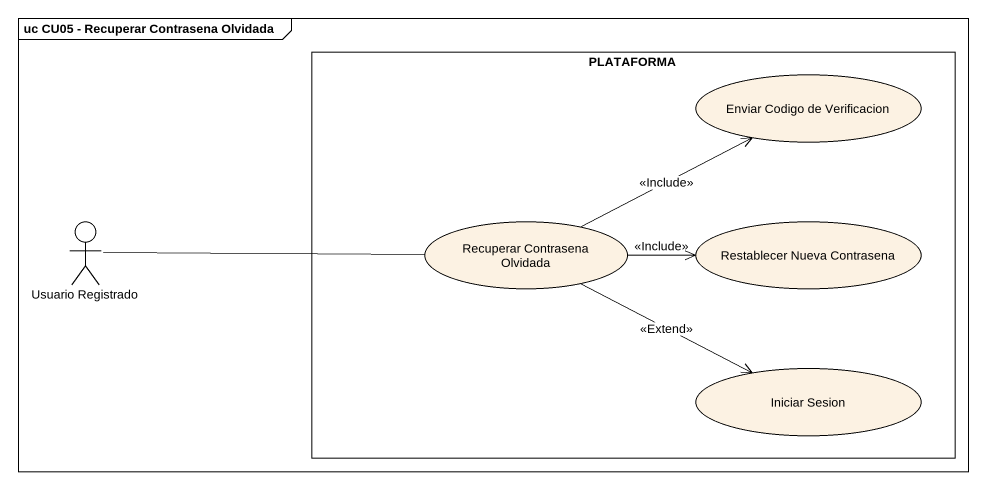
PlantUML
@startuml
mainframe uc CU05 - Recuperar Contrasena Olvidada
rectangle PLATAFORMA {
  usecase "Enviar Codigo de Verificacion" as Enviar_Codigo_de
  usecase "Recuperar Contrasena Olvidada" as Recuperar_Contrasena
  usecase "Restablecer Nueva Contrasena" as Restablecer_Nueva_Contrasena
  usecase "Iniciar Sesion" as Iniciar_Sesion
}
actor "Usuario Registrado" as Usuario_Registrado
Usuario_Registrado -right- Recuperar_Contrasena
Recuperar_Contrasena -right-> Enviar_Codigo_de : <<Include>>
Recuperar_Contrasena -right-> Restablecer_Nueva_Contrasena : <<Include>>
Recuperar_Contrasena -right-> Iniciar_Sesion : <<Extend>>
@enduml
